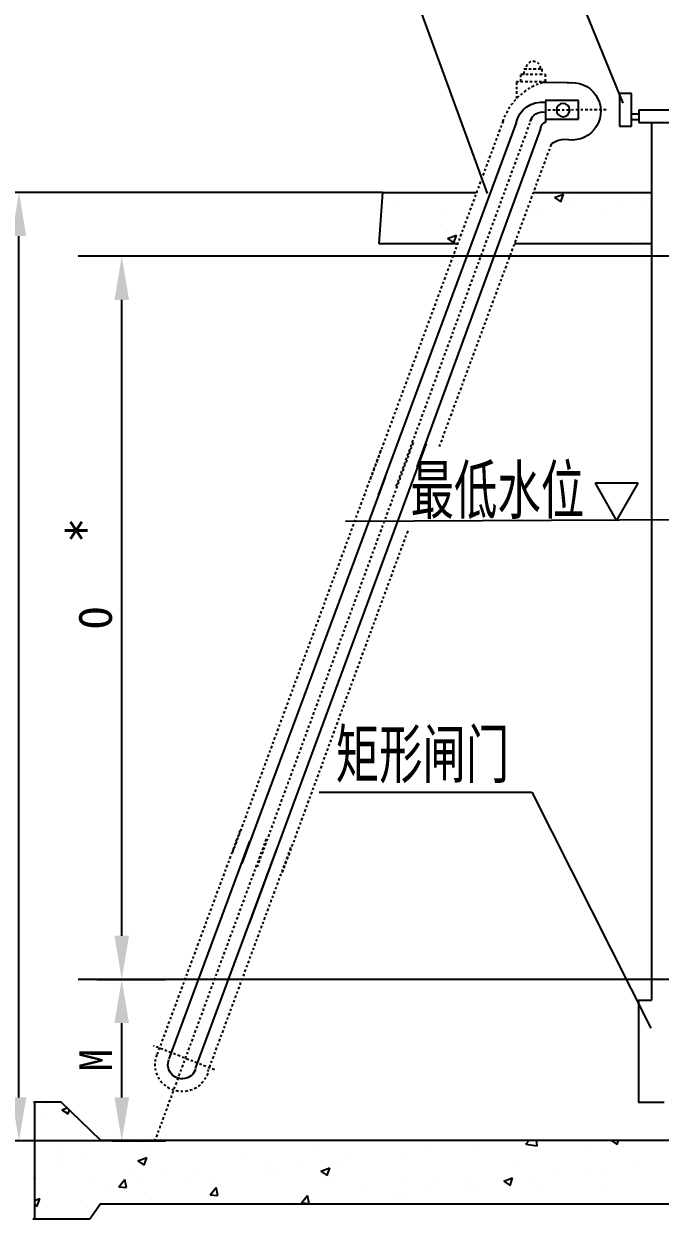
# Model space of a CAD drawing. Extents: x 1620 to 2878, y -792 to 791.
# Drawn here: x 1671.4 to 1700.5, y -0.8 to 54 of the extents above; entities that cross this region are included whole.
import ezdxf
from ezdxf.enums import TextEntityAlignment as Align

# ---------------------------------------------------------------- set-up
doc = ezdxf.new("R2010")
doc.units = 0
doc.header["$MEASUREMENT"] = 0
doc.linetypes.add('CENTER', pattern=[2, 1.25, -0.25, 0.25, -0.25])
doc.linetypes.add('CENTERX2', pattern=[4, 2.5, -0.5, 0.5, -0.5])
doc.layers.get('0').update_dxf_attribs({"linetype": 'CONTINUOUS'})
doc.layers.get('DEFPOINTS').update_dxf_attribs({"linetype": 'CONTINUOUS'})
for name, color, linetype in [('1', 7, 'CONTINUOUS'), ('4', 4, 'CENTERX2'), ('6', 3, 'CONTINUOUS'), ('8', 20, 'CONTINUOUS')]:
    doc.layers.add(name, color=color, linetype=linetype)
doc.styles.add('HZTXT', font='txt.shx', dxfattribs={"bigfont": 'hztxt.shx'})
doc.styles.get("Standard").update_dxf_attribs({"font": 'SimSun.ttf', "width": 0.6})
doc.dimstyles.new('HZTXT', dxfattribs={"dimtxt": 2, "dimasz": 2, "dimexe": 2, "dimexo": 0, "dimgap": 0.8, "dimtad": 3, "dimdec": 1, "dimdsep": 46, "dimtxsty": 'HZTXT', "dimcen": 0, "dimclrd": 1, "dimclre": 1, "dimclrt": 3, "dimadec": 0, "dimazin": 0, "dimtp": 0.9, "dimtm": 0.1, "dimtfac": 0.5, "dimtdec": 4, "dimtmove": 0, "dimatfit": 3, "dimfxl": 0, "dimtolj": 1, "dimtzin": 0, "dimarcsym": 0})

# ---------------------------------------------------------------- blocks, each defined once
blk = doc.blocks.new('*X199')
at = {"color": 0}
for p, q in [((43.878, 91.286), (43.878, 91.286)), ((52.971, 90.942), (53.672, 91.211)), ((53.469, 90.607), (53.672, 91.211)), ((52.971, 90.942), (53.469, 90.607)), ((54.555, 90.835), (54.555, 90.835)), ((58.003, 90.385), (58.003, 90.385)), ((59.423, 90.896), (59.423, 90.896)), ((59.893, 90.61), (59.893, 90.61)), ((60.506, 90.715), (60.506, 90.715)), ((40.648, 90.169), (40.648, 90.169)), ((44.015, 89.953), (44.015, 89.953)), ((45.987, 89.943), (45.987, 89.943)), ((51.325, 89.717), (51.325, 89.717)), ((51.687, 89.554), (51.687, 89.554)), ((54.229, 90.146), (54.229, 90.146)), ((56.663, 89.492), (56.663, 89.492)), ((44.044, 88.802), (44.044, 88.802)), ((45.396, 88.725), (45.396, 88.725)), ((44.569, 87.717), (45.269, 87.986)), ((44.569, 87.717), (45.067, 87.382)), ((45.067, 87.382), (45.269, 87.986)), ((59.301, 87.567), (59.301, 87.567)), ((13.09, 18.817), (13.09, 18.817)), ((13.153, 19.721), (13.153, 19.721)), ((14.269, 19.228), (14.685, 19.388)), ((14.269, 19.228), (14.766, 18.893)), ((14.766, 18.893), (14.871, 19.207)), ((14.31, 16.275), (14.31, 16.275)), ((20.127, 16.667), (20.127, 16.667)), ((20.917, 16.05), (20.917, 16.05)), ((26.111, 16.8), (26.111, 16.8)), ((34.187, 16.474), (34.187, 16.474)), ((43.207, 16.482), (43.207, 16.482)), ((45.711, 16.811), (45.711, 16.811)), ((46.503, 16.269), (46.503, 16.269)), ((50.71, 16.517), (51.011, 16.83)), ((50.71, 16.517), (51.6, 16.379)), ((51.6, 16.379), (51.547, 16.83)), ((55.501, 15.977), (55.501, 15.977)), ((57.382, 16.826), (57.393, 16.83)), ((57.382, 16.826), (57.88, 16.49)), ((57.88, 16.49), (57.994, 16.83)), ((61.134, 16.787), (61.134, 16.787)), ((14.295, 15.666), (14.295, 15.666)), ((15.866, 15.41), (15.866, 15.41)), ((20.238, 15.202), (20.938, 15.471)), ((20.238, 15.202), (20.735, 14.867)), ((20.735, 14.867), (20.938, 15.471)), ((28.355, 15.472), (28.355, 15.472)), ((33.105, 15.152), (33.105, 15.152)), ((36.892, 15.65), (36.892, 15.65)), ((41.368, 15.565), (41.368, 15.565)), ((14.331, 14.852), (14.331, 14.852)), ((19.669, 14.626), (19.669, 14.626)), ((22.523, 14.471), (22.523, 14.471)), ((25.007, 14.401), (25.007, 14.401)), ((30.345, 14.175), (30.345, 14.175)), ((30.601, 14.822), (30.601, 14.822)), ((31.123, 14.175), (31.123, 14.175)), ((34.609, 14.401), (35.309, 14.67)), ((34.609, 14.401), (35.106, 14.066)), ((35.106, 14.066), (35.309, 14.67)), ((36.174, 14.815), (36.174, 14.815)), ((49.67, 14.976), (49.67, 14.976)), ((53.183, 14.197), (53.183, 14.197)), ((55.686, 14.527), (55.686, 14.527)), ((56.626, 14.33), (56.626, 14.33)), ((59.474, 15.025), (59.474, 15.025)), ((12.168, 13.736), (12.138, 13.9)), ((12.138, 13.739), (12.168, 13.736)), ((16.691, 13.47), (16.691, 13.47)), ((17.995, 13.162), (17.995, 13.162)), ((18.743, 13.161), (19.225, 13.736)), ((18.743, 13.161), (19.34, 13.109)), ((19.341, 13.109), (19.225, 13.736)), ((20.498, 13.492), (20.498, 13.492)), ((24.286, 13.991), (24.286, 13.991)), ((25.989, 13.471), (25.989, 13.471)), ((35.684, 13.95), (35.684, 13.95)), ((41.022, 13.724), (41.022, 13.724)), ((43.838, 13.975), (43.838, 13.975)), ((46.36, 13.499), (46.36, 13.499)), ((46.867, 13.366), (46.867, 13.366)), ((48.98, 13.6), (49.68, 13.869)), ((48.98, 13.6), (49.478, 13.265)), ((49.478, 13.265), (49.68, 13.869)), ((51.432, 13.58), (51.432, 13.58)), ((51.698, 13.273), (51.698, 13.273)), ((12.138, 12.093), (12.536, 12.246)), ((12.333, 11.641), (12.536, 12.246)), ((20.795, 12.721), (20.795, 12.721)), ((25.915, 12.534), (26.397, 13.108)), ((25.915, 12.534), (26.513, 12.481)), ((26.513, 12.481), (26.397, 13.108)), ((33.088, 11.906), (33.57, 12.481)), ((33.686, 11.854), (33.57, 12.481)), ((38.006, 12.974), (38.006, 12.974)), ((40.577, 12.538), (40.577, 12.538)), ((41.247, 12.236), (41.247, 12.236)), ((43.08, 12.867), (43.08, 12.867)), ((46.381, 12.94), (46.381, 12.94)), ((57.036, 13.048), (57.036, 13.048)), ((12.138, 11.773), (12.333, 11.641)), ((15.744, 12.081), (15.744, 12.081)), ((32.174, 11.973), (32.174, 11.973)), ((33.088, 11.906), (33.686, 11.854)), ((40.723, 11.83), (40.743, 11.853)), ((40.747, 11.83), (40.743, 11.853))]:
    blk.add_line(p, q, dxfattribs=at)
blk = doc.blocks.new('*D407')
at = {"color": 1, "linetype": 'ByBlock', "lineweight": -2}
for p, q in [((1717.389, 43.326), (1673.841, 43.326)), ((1675.841, 12.17), (1675.841, 41.326)), ((1674.696, 10.17), (1677.841, 10.17))]:
    blk.add_line(p, q, dxfattribs=at)
at = {"color": 1, "linetype": 'ByBlock'}
for points in [[(1675.508, 41.326), (1676.174, 41.326), (1675.841, 43.326)], [(1675.508, 12.17), (1676.174, 12.17), (1675.841, 10.17)]]:
    blk.add_solid(points, dxfattribs=at)
at = {"layer": 'DEFPOINTS', "color": 0, "linetype": 'ByBlock'}
for p in [(1675.841, 43.326), (1717.389, 43.326), (1674.696, 10.17)]:
    blk.add_point(p, dxfattribs=at)
at = {"color": 3, "linetype": 'ByBlock', "insert": (1674.141, 26.748), "char_height": 1.8, "attachment_point": 5, "rotation": 90, "style": 'HZTXT'}
blk.add_mtext('\\A1;     *', dxfattribs=at)
blk = doc.blocks.new('*D408')
at = {"layer": '6', "color": 1, "lineweight": -2}
for p, q in [((1687.779, 46.247), (1669.134, 46.247)), ((1671.134, 4.764), (1671.134, 44.247)), ((1675.406, 2.764), (1669.134, 2.764))]:
    blk.add_line(p, q, dxfattribs=at)
at = {"layer": '6', "color": 1}
for points in [[(1670.801, 44.247), (1671.467, 44.247), (1671.134, 46.247)], [(1670.801, 4.764), (1671.467, 4.764), (1671.134, 2.764)]]:
    blk.add_solid(points, dxfattribs=at)
at = {"layer": 'DEFPOINTS', "color": 0}
for p in [(1671.134, 46.247), (1687.779, 46.247), (1675.406, 2.764)]:
    blk.add_point(p, dxfattribs=at)
at = {"layer": '6', "color": 3, "insert": (1669.328, 24.505), "char_height": 2, "attachment_point": 5, "rotation": 90}
blk.add_mtext('\\A1;   ', dxfattribs=at)
blk = doc.blocks.new('*D428')
at = {"color": 1, "linetype": 'ByBlock', "lineweight": -2}
for p, q in [((1713.453, 10.17), (1673.841, 10.17)), ((1675.841, 4.764), (1675.841, 8.17)), ((1675.406, 2.764), (1677.841, 2.764))]:
    blk.add_line(p, q, dxfattribs=at)
at = {"color": 1, "linetype": 'ByBlock'}
for points in [[(1675.508, 8.17), (1676.174, 8.17), (1675.841, 10.17)], [(1675.508, 4.764), (1676.174, 4.764), (1675.841, 2.764)]]:
    blk.add_solid(points, dxfattribs=at)
at = {"layer": 'DEFPOINTS', "color": 0, "linetype": 'ByBlock'}
for p in [(1675.841, 10.17), (1713.453, 10.17), (1675.406, 2.764)]:
    blk.add_point(p, dxfattribs=at)
at = {"color": 3, "linetype": 'ByBlock', "insert": (1674.141, 6.467), "char_height": 1.8, "attachment_point": 5, "rotation": 90, "style": 'HZTXT'}
blk.add_mtext('\\A1;  ', dxfattribs=at)
blk = doc.blocks.new('*X195')
at = {"color": 0}
for p, q in [((43.878, 91.286), (43.878, 91.286)), ((40.648, 90.169), (40.648, 90.169)), ((44.015, 89.953), (44.015, 89.953)), ((45.987, 89.943), (45.987, 89.943)), ((44.044, 88.802), (44.044, 88.802)), ((45.396, 88.725), (45.396, 88.725)), ((44.569, 87.717), (45.269, 87.986)), ((44.569, 87.717), (45.067, 87.382)), ((45.067, 87.382), (45.269, 87.986))]:
    blk.add_line(p, q, dxfattribs=at)

msp = doc.modelspace()

# ---------------------------------------------------------------- linework, layer by layer
at = {"layer": '1'}
for p, q in [((1699.18788, 50.78818), (1698.59084, 50.78818)), ((1698.63349, 50.78818), (1698.63349, 49.29734)), ((1699.18788, 49.29734), (1699.18788, 50.78818)), ((1699.52379, 50.03792), (1699.52379, 49.45472)), ((1699.52379, 50.03792), (1701.27339, 50.03792)), ((1699.18788, 49.85108), (1699.52904, 49.85108)), ((1699.18788, 49.5955), (1699.52904, 49.5955)), ((1699.52379, 49.45472), (1701.27339, 49.45472)), ((1700.10699, 49.45472), (1700.10699, 9.21392)), ((1698.63349, 49.29734), (1699.18788, 49.29734)), ((1687.77932, 46.24712), (1692.08036, 46.24712)), ((1694.69106, 46.24712), (1700.10699, 46.24712)), ((1687.61825, 43.91432), (1691.22003, 43.91432)), ((1693.83074, 43.91432), (1700.10699, 43.91432)), ((1699.5041, 9.23008), (1699.5041, 4.52744)), ((1699.5041, 9.21392), (1700.10699, 9.21392)), ((1673.07007, 4.54999), (1671.80576, 4.54999)), ((1674.87623, 2.79105), (1673.07007, 4.54999)), ((1699.5041, 4.54832), (1700.69019, 4.54832)), ((1674.86835, 2.79872), (1701.27339, 2.79872)), ((1674.87623, -0.09542), (1674.37953, -0.81704)), ((1674.86118, -0.11728), (1733.98611, -0.11728)), ((1674.37953, -0.81704), (1671.7606, -0.81704))]:
    msp.add_line(p, q, dxfattribs=at)
at = {"layer": '4', "color": 4, "linetype": 'CENTER', "ltscale": 0.1}
for p, q in [((1694.1252, 51.31561), (1694.1252, 51.67642)), ((1694.1252, 51.67642), (1695.22896, 51.67642)), ((1694.26568, 51.67642), (1694.26568, 51.91696)), ((1694.26568, 51.91696), (1695.08848, 51.91696)), ((1695.08848, 51.91696), (1695.08848, 51.67642)), ((1695.22896, 51.67642), (1695.22896, 51.31561)), ((1695.28917, 51.31561), (1693.92451, 51.31561)), ((1693.92451, 51.31561), (1693.92451, 50.55912)), ((1698.03645, 50.03792), (1695.35522, 50.02605)), ((1693.30697, 49.53606), (1687.18454, 33.00305)), ((1694.60523, 49.64582), (1688.3828, 32.72279)), ((1695.50933, 48.46589), (1690.35278, 34.52936)), ((1689.18469, 34.78387), (1682.02515, 15.29609)), ((1687.70341, 34.43852), (1680.8895, 15.93746)), ((1688.93781, 30.73831), (1683.1608, 15.00007)), ((1681.26463, 17.01693), (1677.45399, 6.72668)), ((1682.45888, 16.61859), (1677.36219, 2.79872)), ((1683.57558, 16.21274), (1679.75212, 5.87914)), ((1680.09471, 6.01949), (1677.29693, 7.13151))]:
    msp.add_line(p, q, dxfattribs=at)
for centre, major_axis, start_param, end_param in [((1694.68711, 51.91696), (0.24096, 0.24096), 5.49778714, 8.6393798), ((1695.91994, 48.6396), (1.95784, 1.95784), 1.07725939, 2.07009202)]:
    msp.add_ellipse(centre, major_axis=major_axis, ratio=1, start_param=start_param, end_param=end_param, dxfattribs=at)
at = {"layer": '4', "color": 4, "linetype": 'CENTER', "ltscale": 0.1, "extrusion": (0, 0, -1)}
msp.add_ellipse((1678.60783, 6.26293), major_axis=(-0.8725, 0.8725), ratio=1, start_param=2.68045062, end_param=5.88016903, dxfattribs=at)
at = {"layer": '6'}
for p, q in [((1696.06239, 57.04619), (1698.79298, 50.35211)), ((1688.73502, 56.7623), (1692.58147, 46.19696)), ((1687.77932, 46.24712), (1687.61825, 43.91432)), ((1699.50053, 32.91839), (1697.51857, 32.91839)), ((1697.51857, 32.91839), (1698.50955, 31.20196)), ((1698.50955, 31.20196), (1699.50053, 32.91839)), ((1684.88629, 18.76077), (1694.61948, 18.76077)), ((1694.61948, 18.76077), (1700.07726, 7.93902)), ((1671.85091, 4.54999), (1671.85091, -0.81704))]:
    msp.add_line(p, q, dxfattribs=at)
at = {"layer": '8'}
for p, q in [((1696.29969, 51.27939), (1695.12325, 51.29131)), ((1696.76002, 50.47038), (1695.23816, 50.47038)), ((1695.24857, 50.44351), (1695.24857, 49.47933)), ((1696.76002, 49.60511), (1696.76002, 50.47038)), ((1693.90758, 49.45001), (1687.57893, 32.37641)), ((1695.24857, 49.60511), (1696.76002, 49.60511)), ((1695.02774, 49.17029), (1689.35751, 33.67818)), ((1696.3245, 48.66989), (1695.99728, 48.67735)), ((1689.7772, 34.73454), (1681.67952, 12.73061)), ((1687.90091, 33.20512), (1681.33389, 15.49343)), ((1681.69948, 16.51182), (1678.00089, 6.52415)), ((1682.94606, 16.19198), (1679.20516, 6.08152))]:
    msp.add_line(p, q, dxfattribs=at)
at = {"layer": '8', "color": 1, "linetype": 'ByBlock'}
msp.add_line((1710.40642, 31.28865), (1686.0891, 31.16986), dxfattribs=at)
at = {"layer": '8', "extrusion": (0, 0, -1)}
for centre, major_axis, start_param, end_param in [((1696.46452, 49.97119), (0.93235, 0.93235), 5.32391602, 8.75962821), ((1695.08182, 49.19411), (0.8498, 0.8498), 4.1415598, 5.63698594), ((1695.12201, 49.35138), (-0.42057, 0.42057), 5.76067944, 7.28300066), ((1695.36384, 49.1642), (-0.2377, 0.2377), 5.51592866, 6.77876166), ((1696.05247, 47.90621), (-0.5455, 0.5455), 0.00071666, 0.71389038), ((1678.60783, 6.26293), (-0.46011, 0.46011), 2.68045062, 5.88016903)]:
    msp.add_ellipse(centre, major_axis=major_axis, ratio=1, start_param=start_param, end_param=end_param, dxfattribs=at)
msp.add_ellipse((1696.05762, 50.02605), major_axis=(0.21497, 0.21497), ratio=1, dxfattribs=at)
at = {"layer": 'DEFPOINTS', "color": 0, "linetype": 'ByBlock'}
for p in [(1688.86979, 31.25234), (1685.20814, 10.19339), (1688.37496, 2.78675)]:
    msp.add_point(p, dxfattribs=at)

# ---------------------------------------------------------------- block references
at = {"layer": '6', "xscale": 0.5831999999027175, "yscale": 0.5831999999027744, "zscale": 0.647999999892}
for name in ['*X199', '*X195']:
    msp.add_blockref(name, (1664.77214, -7.01643), dxfattribs=at)

# ---------------------------------------------------------------- texts
at = {"style": 'HZTXT', "width": 0.8}
msp.add_text('最低水位', height=2.484, dxfattribs=at).set_placement((1689.07205, 31.28606))
for tag, p in [('O', (1675.84088, 26.74817)), ('M', (1675.84088, 6.46714))]:
    msp.add_attdef(tag, text='', height=1.5, rotation=90).set_placement(p, align=Align.BOTTOM_CENTER)
at = {"layer": '6', "style": 'HZTXT', "width": 0.8}
msp.add_text('矩形闸门', height=2.484, dxfattribs=at).set_placement((1685.64136, 19.17169))

# ---------------------------------------------------------------- dimensions: what is measured, and where the dimension line sits
at = {"color": 3, "linetype": 'ByBlock'}
for base, p1, p2, text, picture, middle in [((1675.84088, 43.32587), (1674.69592, 10.17046), (1717.38941, 43.32587), '     *', '*D407', (1675.84088, 26.74817)), ((1675.84088, 10.17046), (1675.40633, 2.76382), (1713.45312, 10.17046), '  ', '*D428', (1675.84088, 6.46714))]:
    dim = msp.add_linear_dim(base=base, p1=p1, p2=p2, angle=90, text=text, dimstyle='HZTXT', override={"dimtxt": 1.8}, dxfattribs=at)
    dim.commit()
    dim.dimension.update_dxf_attribs({"geometry": picture, "text_midpoint": middle, "dimtype": 160})
at = {"layer": '6'}
dim = msp.add_linear_dim(base=(1671.13384, 46.24712), p1=(1675.40633, 2.76382), p2=(1687.77932, 46.24712), angle=90, text='   ', dimstyle='HZTXT', override={"dimtxsty": 'Standard'}, dxfattribs=at)
dim.commit()
dim.dimension.update_dxf_attribs({"geometry": '*D408', "text_midpoint": (1671.13384, 24.50547), "dimtype": 160})

doc.saveas('drawing.dxf')
